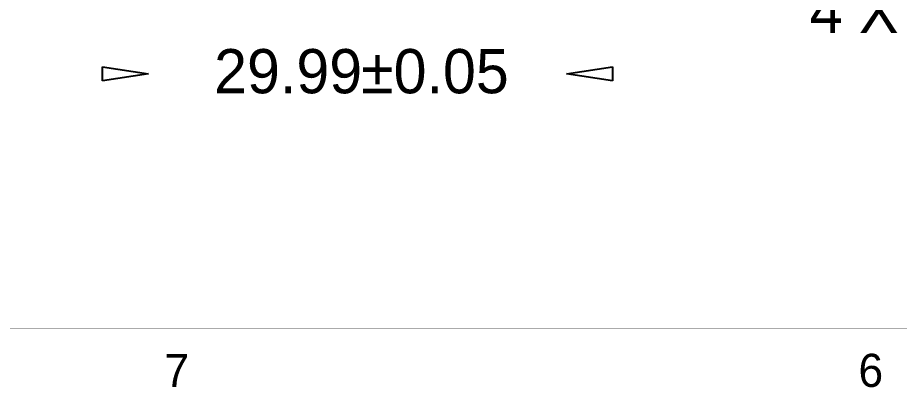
# Model space of a CAD drawing. Header units: millimetres. Extents: x 111 to 521, y 105 to 375.
# Drawn here: x 179.8 to 243.1, y 105.7 to 132.3 of the extents above; entities that cross this region are included whole.
import ezdxf

# ---------------------------------------------------------------- set-up
doc = ezdxf.new("R2010")
doc.units = ezdxf.units.MM
doc.layers.add('DrillDrawing', color=1, linetype='Continuous')

msp = doc.modelspace()

# ---------------------------------------------------------------- linework, layer by layer
at = {"layer": 'DrillDrawing'}
for p, q in [((185.921, 128.742), (189.223, 128.234)), ((185.921, 127.726), (185.921, 128.742)), ((219.213, 128.234), (222.515, 128.742)), ((222.515, 128.742), (222.515, 127.726)), ((189.223, 128.234), (185.921, 127.726)), ((222.515, 127.726), (219.213, 128.234))]:
    msp.add_line(p, q, dxfattribs=at)
at = {"layer": 'DrillDrawing', "const_width": 0.0038}
for points in [[(189.223, 125.059), (189.223, 149.664)], [(219.213, 125.059), (219.213, 149.664)], [(182.873, 128.234), (189.223, 128.234)], [(219.213, 128.234), (225.563, 128.234)], [(115.907, 109.959), (515.957, 109.959)], [(215.913, 107.805), (215.913, 109.959)]]:
    msp.add_lwpolyline(points, dxfattribs=at)
at = {"layer": 'DrillDrawing', "const_width": 0.0019}
for points in [[(182.872, 128.234, 1), (182.874, 128.234, 1)], [(189.222, 128.234, 1), (189.224, 128.234, 1)], [(219.212, 128.234, 1), (219.214, 128.234, 1)], [(225.562, 128.234, 1), (225.564, 128.234, 1)], [(189.222, 125.059, 1), (189.224, 125.059, 1)], [(219.212, 125.059, 1), (219.214, 125.059, 1)], [(215.912, 109.959, 1), (215.914, 109.959, 1)], [(215.912, 107.805, 1), (215.914, 107.805, 1)]]:
    msp.add_lwpolyline(points, format="xyb", close=True, dxfattribs=at)

# ---------------------------------------------------------------- texts
at = {"layer": 'DrillDrawing'}
for s, height, p in [('4 X ', 3.175, (236.676, 131.173)), ('29.99', 3.175, (193.925, 126.835)), ('±0.05', 3.175, (204.481, 126.835)), ('7', 2.381, (190.359, 105.728)), ('6', 2.381, (240.178, 105.738))]:
    msp.add_text(s, height=height, dxfattribs=at).set_placement(p)

doc.saveas('drawing.dxf')
